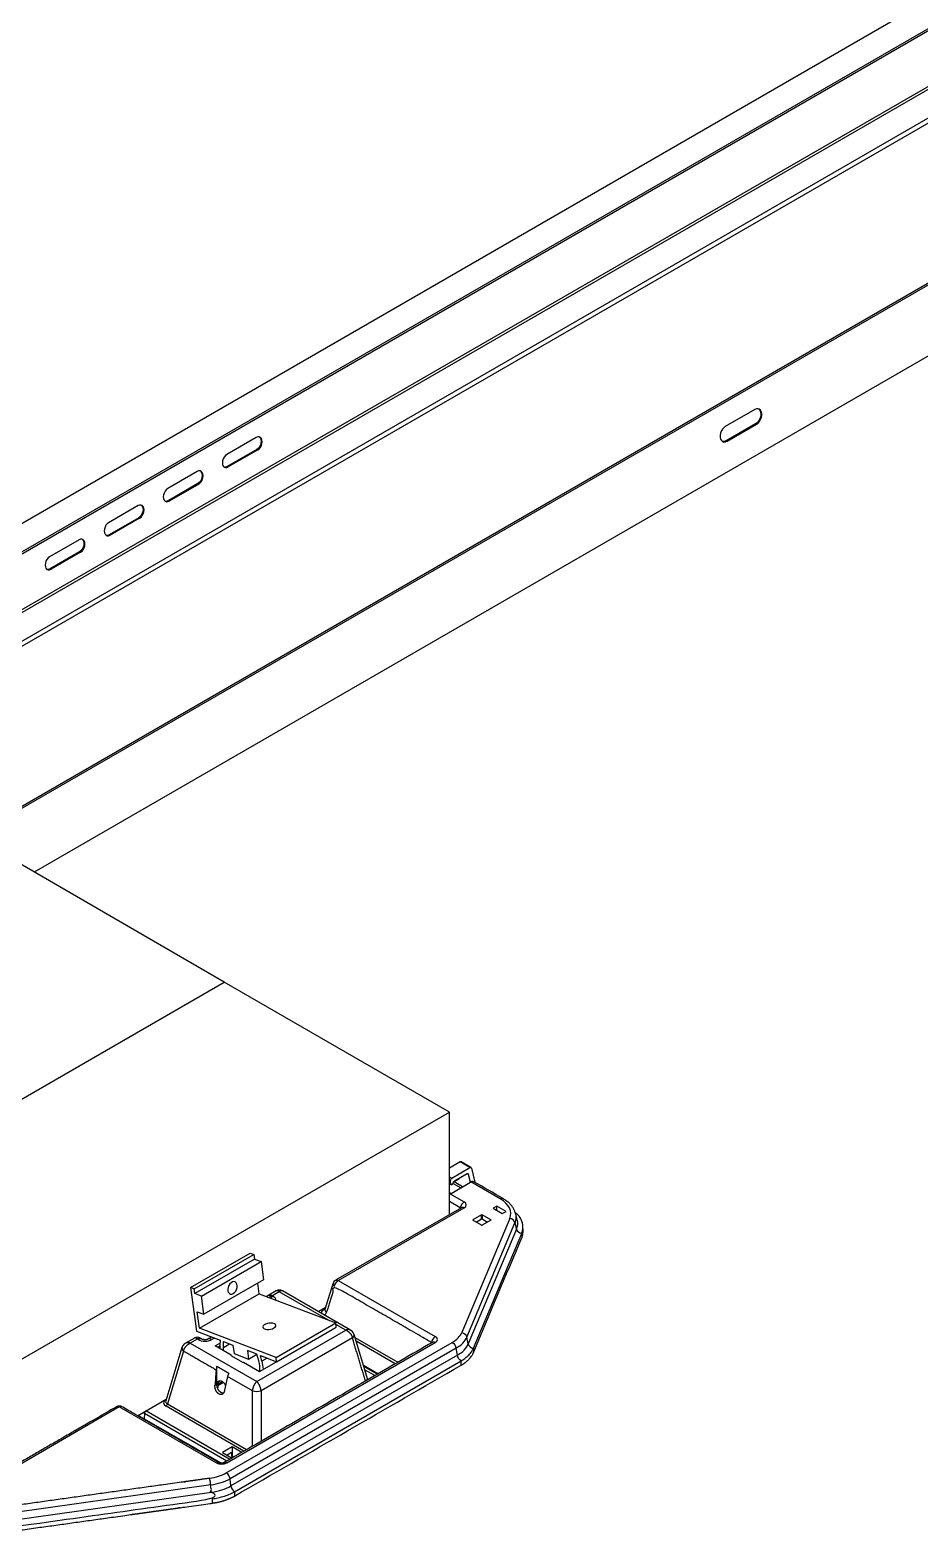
# Model space of a CAD drawing. Header units: feet. Extents: x 1518 to 2565, y 62 to 679.
# Drawn here: x 2365.75 to 2387.05, y 559.76 to 595.69 of the extents above; entities that cross this region are included whole.
import ezdxf

# ---------------------------------------------------------------- set-up
doc = ezdxf.new("R2010")
doc.units = ezdxf.units.FT
doc.header["$LTSCALE"] = 50
doc.header["$MEASUREMENT"] = 0

# ---------------------------------------------------------------- blocks, each defined once
blk = doc.blocks.new('Z1')
at = {"color": 1, "linetype": 'Continuous'}
for p, q in [((271.051, 128.965), (236.361, 108.939)), ((252.95, 119.256), (253.657, 119.664)), ((240.911, 106.312), (235.519, 109.425)), ((229.862, 99.934), (240.911, 106.312)), ((246.312, 101.862), (246.302, 101.868)), ((246.724, 101.72), (246.426, 101.548)), ((246.816, 101.871), (246.581, 102.007)), ((246.827, 101.854), (246.908, 101.518)), ((246.302, 101.491), (246.341, 101.468)), ((246.302, 101.462), (246.327, 101.476)), ((246.388, 101.491), (246.573, 101.385)), ((246.619, 101.411), (246.417, 101.528)), ((246.529, 101.608), (246.531, 101.59)), ((247.071, 100.492), (246.863, 100.612)), ((247.296, 100.613), (247.085, 100.492)), ((247.928, 100.612), (247.89, 100.766)), ((248.065, 100.353), (248.063, 100.456)), ((240.365, 98.794), (240.205, 98.855)), ((241.746, 98.85), (243.579, 98.151)), ((242.155, 98.918), (241.939, 98.794)), ((243.935, 97.977), (242.305, 98.918)), ((243.159, 98.425), (243.344, 98.532)), ((242.151, 97.327), (243.579, 98.151)), ((240.2, 97.79), (239.984, 97.665)), ((244.349, 96.792), (244.019, 97.874)), ((244.04, 97.803), (245.07, 97.209)), ((239.9, 97.562), (239.51, 96.284)), ((239.939, 97.479), (239.552, 96.212)), ((240.806, 97.592), (240.758, 97.564)), ((245.006, 97.172), (244.068, 97.714)), ((244.591, 96.932), (244.245, 97.131)), ((244.576, 96.924), (244.252, 97.111)), ((244.518, 96.89), (244.286, 97.024)), ((240.736, 96.676), (240.69, 96.65)), ((240.737, 96.688), (240.782, 96.715)), ((240.77, 96.66), (240.89, 96.729)), ((240.778, 96.696), (240.867, 96.747)), ((238.837, 95.93), (239.523, 96.326)), ((240.587, 94.272), (235.849, 93.608)), ((235.839, 93.431), (240.604, 94.099))]:
    blk.add_line(p, q, dxfattribs=at)
for points in [[(277.335, 140.385), (277.281, 140.406), (227.784, 111.832)], [(277.487, 139.144), (277.335, 140.385), (227.838, 111.81), (227.99, 110.57)], [(228.327, 112.146), (228.242, 112.779), (274.557, 139.516)], [(277.515, 139.086), (228.018, 110.512), (228.435, 110.063)], [(277.976, 138.548), (228.478, 109.973), (228.916, 106.4)], [(241.715, 119.049), (241.008, 118.641), (240.984, 118.65)], [(240.301, 118.233), (239.594, 117.824), (239.57, 117.834)], [(238.886, 117.416), (238.179, 117.008), (238.156, 117.017)], [(237.472, 116.6), (236.765, 116.192), (236.742, 116.201)], [(246.302, 100.745), (246.302, 103.2), (240.911, 106.312)], [(235.254, 94.393), (235.254, 96.822), (246.302, 103.2)], [(246.302, 101.652), (246.357, 101.62), (246.79, 101.869), (246.557, 102.004), (246.302, 101.857)], [(246.302, 101.508), (246.329, 101.492), (246.325, 101.557), (246.302, 101.571)], [(246.302, 101.275), (246.343, 101.252), (246.805, 101.519)], [(246.528, 101.592), (246.531, 101.59), (246.527, 101.592), (246.4, 101.518)], [(246.558, 100.892), (246.563, 100.908), (246.302, 101.058)], [(246.943, 100.566), (247.074, 100.641), (247.074, 100.742), (246.863, 100.62), (246.863, 100.612)], [(247.296, 100.614), (247.296, 100.622), (247.088, 100.742), (247.088, 100.641), (247.216, 100.567)], [(247.435, 100.848), (247.435, 100.95), (247.346, 100.899), (247.568, 100.771), (247.657, 100.822), (247.435, 100.95)], [(240.19, 98.964), (240.106, 98.996), (241.535, 99.821), (241.618, 99.789), (241.633, 99.68), (241.794, 99.619), (241.853, 99.182), (240.424, 98.357), (240.365, 98.794), (241.794, 99.619)], [(241.633, 99.68), (240.205, 98.855), (240.19, 98.964), (241.618, 99.789)], [(240.106, 98.996), (240.248, 97.953), (240.811, 97.738), (240.806, 97.619), (240.808, 97.535)], [(241.942, 97.307), (241.815, 97.234), (241.776, 97.37), (242.165, 97.222), (242.151, 97.327), (240.317, 98.026), (241.746, 98.85), (241.712, 99.101)], [(243.29, 98.501), (243.309, 98.489), (243.335, 98.504)], [(240.317, 98.026), (240.264, 98.419), (240.424, 98.357)], [(242.165, 97.222), (243.593, 98.046), (243.579, 98.151)], [(243.98, 97.791), (241.793, 96.529), (241.793, 95.317)], [(241.079, 97.379), (240.695, 97.601), (240.808, 97.666)], [(240.891, 97.566), (240.896, 97.706), (241.119, 97.621), (241.146, 97.42), (241.495, 97.287), (241.692, 97.4)], [(246.492, 97.381), (246.461, 97.546), (241.051, 94.422)], [(241.082, 97.366), (241.079, 97.379), (241.07, 97.373), (241.364, 97.204), (241.373, 97.209), (241.758, 96.987), (242.164, 97.222)], [(244.279, 97.02), (244.286, 97.024), (244.286, 96.998)], [(240.754, 96.585), (240.778, 96.696), (240.736, 96.672)], [(241.585, 95.197), (241.585, 96.529), (240.991, 96.872), (240.918, 96.539)], [(239.52, 96.317), (239.517, 96.319), (239.521, 96.321)], [(240.973, 94.843), (239, 95.982), (238.963, 96.003)], [(241.098, 95.184), (240.868, 95.051), (241.101, 94.917)], [(241.098, 94.918), (241.098, 94.922), (241.088, 95.051), (240.978, 94.988)], [(241.33, 95.05), (241.098, 95.184), (241.098, 94.922), (241.104, 94.919)]]:
    blk.add_lwpolyline(points, dxfattribs=at)
for points in [[(228.018, 110.512, -0.152118), (227.99, 110.57), (277.487, 139.144, 0.152118), (277.515, 139.086), (277.933, 138.638)], [(228.896, 106.34), (278.393, 134.914, 0.302208), (278.414, 134.975), (277.976, 138.548, 0.152132), (277.933, 138.638), (228.435, 110.063, -0.152132), (228.478, 109.973)], [(228.439, 106.116, -0.335313), (228.455, 106.157), (228.892, 106.338, 0.335312), (228.916, 106.4), (278.414, 134.975)], [(247.586, 101.127, 0.276231), (247.521, 101.12), (246.818, 101.526), (246.805, 101.519), (246.761, 101.705), (246.73, 101.723)], [(246.302, 101.251), (246.653, 101.048, 0.214394), (246.563, 100.908)], [(246.588, 100.91), (243.575, 99.171, -0.267988), (243.64, 99.164), (246.653, 100.903, 0.267988), (246.588, 100.91), (246.591, 100.912)], [(247.872, 100.549, 0.306469), (247.748, 100.654), (246.598, 97.919, -0.306469), (246.722, 97.814)], [(246.752, 97.649), (246.722, 97.814), (247.872, 100.549), (247.909, 100.399, 0.303098), (248.032, 100.294)], [(247.909, 100.399), (246.752, 97.649, 0.303099), (246.875, 97.544), (248.032, 100.294), (248.034, 100.192)], [(243.411, 98.215), (242.23, 98.897), (242.064, 98.802), (242.081, 98.792, 0.077928), (242.024, 98.744)], [(243.328, 98.48), (243.516, 99.096, 0.304888), (243.55, 99.024, -0.214394), (243.64, 99.164), (245.962, 97.824, 0.214394), (245.871, 97.684)], [(240.376, 97.763, 0.272077), (240.281, 97.753), (240.265, 97.763), (240.099, 97.667), (241.689, 96.75), (243.82, 97.98), (243.584, 98.116)], [(240.677, 97.789), (240.616, 97.753, 0.271502), (240.522, 97.763)], [(240.907, 94.806, -0.259789), (240.971, 94.799), (245.962, 97.679, 0.267985), (245.897, 97.686), (245.899, 97.688)], [(241.068, 94.249, 0.211311), (241.157, 94.11), (246.581, 97.242, -0.211311), (246.492, 97.381), (241.068, 94.249), (241.051, 94.422, 0.214395), (240.96, 94.562), (246.371, 97.686, -0.214395), (246.461, 97.546)], [(241.765, 96.992, 0.093611), (241.737, 97.244), (241.691, 97.403), (241.468, 97.488), (241.495, 97.287)], [(240.784, 94.806, 0.260899), (240.72, 94.799), (238.399, 96.139), (235.386, 94.399, 0.271263), (235.322, 94.406)], [(241.043, 94.884), (239.036, 96.043, 0.240625), (239, 95.982), (238.998, 95.857), (240.843, 94.792)], [(241.384, 95.081), (239.517, 96.158, 0.21439), (239.552, 96.212), (241.448, 95.118)]]:
    blk.add_lwpolyline(points, format="xyb", dxfattribs=at)
at = {"color": 1, "linetype": 'Continuous', "flags": 128}
for points in [[(253.633, 119.674), (253.657, 119.664), (253.693, 119.692), (253.726, 119.73), (253.752, 119.775), (253.77, 119.825), (253.779, 119.875), (253.779, 119.924), (253.768, 119.967), (253.749, 120.001), (253.721, 120.024), (253.688, 120.035), (253.651, 120.033), (253.613, 120.017), (252.906, 119.609), (252.87, 119.582), (252.837, 119.544), (252.811, 119.499), (252.793, 119.449), (252.784, 119.398), (252.784, 119.35), (252.795, 119.307), (252.814, 119.273), (252.842, 119.249), (252.875, 119.238), (252.912, 119.241), (252.95, 119.256), (252.926, 119.266)], [(241.691, 119.058), (241.715, 119.049), (241.748, 119.075), (241.778, 119.111), (241.8, 119.154), (241.815, 119.2), (241.82, 119.246), (241.814, 119.289), (241.8, 119.324), (241.776, 119.349), (241.747, 119.362), (241.713, 119.361), (241.678, 119.348), (240.971, 118.939), (240.938, 118.914), (240.908, 118.878), (240.886, 118.835), (240.871, 118.788), (240.867, 118.742), (240.872, 118.699), (240.887, 118.664), (240.91, 118.639), (240.939, 118.627), (240.973, 118.627), (241.008, 118.641)], [(240.277, 118.242), (240.301, 118.233), (240.334, 118.258), (240.363, 118.294), (240.386, 118.337), (240.401, 118.384), (240.405, 118.43), (240.4, 118.473), (240.385, 118.508), (240.362, 118.533), (240.333, 118.545), (240.299, 118.545), (240.264, 118.531), (239.557, 118.123), (239.523, 118.097), (239.494, 118.061), (239.471, 118.018), (239.457, 117.972), (239.452, 117.925), (239.458, 117.883), (239.472, 117.848), (239.495, 117.823), (239.525, 117.81), (239.559, 117.811), (239.594, 117.824)], [(238.863, 117.426), (238.886, 117.416), (238.92, 117.442), (238.949, 117.478), (238.972, 117.521), (238.986, 117.567), (238.991, 117.614), (238.986, 117.656), (238.971, 117.691), (238.948, 117.716), (238.918, 117.729), (238.885, 117.728), (238.85, 117.715), (238.143, 117.307), (238.109, 117.281), (238.08, 117.245), (238.057, 117.202), (238.043, 117.155), (238.038, 117.109), (238.043, 117.067), (238.058, 117.031), (238.081, 117.006), (238.111, 116.994), (238.144, 116.994), (238.179, 117.008)], [(237.449, 116.609), (237.472, 116.6), (237.506, 116.626), (237.535, 116.661), (237.558, 116.704), (237.572, 116.751), (237.577, 116.797), (237.572, 116.84), (237.557, 116.875), (237.534, 116.9), (237.504, 116.913), (237.471, 116.912), (237.436, 116.898), (236.729, 116.49), (236.695, 116.464), (236.666, 116.429), (236.643, 116.386), (236.629, 116.339), (236.624, 116.293), (236.629, 116.25), (236.644, 116.215), (236.667, 116.19), (236.697, 116.177), (236.73, 116.178), (236.765, 116.192)], [(241.127, 98.852), (241.159, 98.877), (241.186, 98.911), (241.207, 98.953), (241.219, 98.998), (241.221, 99.042), (241.213, 99.081), (241.195, 99.112), (241.171, 99.132), (241.14, 99.139), (241.107, 99.133), (241.074, 99.114), (241.044, 99.083), (241.02, 99.045), (241.004, 99.001), (240.997, 98.956), (241, 98.914), (241.013, 98.879), (241.034, 98.853), (241.062, 98.839), (241.094, 98.839), (241.127, 98.852)], [(242.102, 98.03), (242.13, 98.05), (242.146, 98.073), (242.148, 98.095), (242.136, 98.115), (242.112, 98.132), (242.077, 98.143), (242.035, 98.147), (241.989, 98.145), (241.943, 98.136), (241.902, 98.122), (241.869, 98.103), (241.847, 98.081), (241.839, 98.058), (241.843, 98.037), (241.862, 98.018), (241.891, 98.004), (241.93, 97.997), (241.975, 97.995), (242.021, 98.001), (242.065, 98.013), (242.102, 98.03)], [(240.893, 97.486), (240.893, 97.486), (240.891, 97.566), (241.039, 97.651)]]:
    blk.add_lwpolyline(points, dxfattribs=at)
for points in [[(253.699, 120.033), (253.725, 120.01), (253.745, 119.976), (253.755, 119.933), (253.756, 119.885), (253.747, 119.834), (253.728, 119.784), (253.702, 119.739), (253.67, 119.701), (253.633, 119.674), (252.926, 119.266, -0.199727), (252.841, 119.25)], [(241.748, 119.361), (241.753, 119.358), (241.776, 119.334), (241.791, 119.298), (241.796, 119.256), (241.791, 119.209), (241.777, 119.163), (241.754, 119.12), (241.725, 119.084), (241.691, 119.058), (240.984, 118.65, -0.19566), (240.914, 118.636)], [(240.334, 118.545), (240.339, 118.542), (240.362, 118.517), (240.377, 118.482), (240.382, 118.439), (240.377, 118.393), (240.363, 118.347), (240.34, 118.304), (240.311, 118.268), (240.277, 118.242), (239.57, 117.834, -0.195657), (239.5, 117.82)], [(238.92, 117.729), (238.925, 117.726), (238.948, 117.701), (238.962, 117.666), (238.968, 117.623), (238.963, 117.577), (238.949, 117.53), (238.926, 117.487), (238.896, 117.451), (238.863, 117.426), (238.156, 117.017, -0.195707), (238.086, 117.003)], [(237.506, 116.912), (237.51, 116.909), (237.533, 116.884), (237.548, 116.849), (237.553, 116.807), (237.549, 116.76), (237.534, 116.714), (237.512, 116.671), (237.482, 116.635), (237.449, 116.609), (236.742, 116.201, -0.195659), (236.671, 116.187)], [(238.854, 95.94), (238.883, 95.923), (238.998, 95.857, -0.073009), (238.995, 95.838)]]:
    blk.add_lwpolyline(points, format="xyb", dxfattribs=at)
at = {"color": 1, "linetype": 'Continuous'}
for centre, radius, start, end in [((243.64, 99.058), 0.13, 119.9973, 163.0178), ((242.23, 98.788), 0.15, 59.565, 120.5127), ((243.401, 98.321), 0.191, 118.9064, 159.3044), ((240.265, 97.677), 0.13, 59.009, 120.8012), ((240.934, 96.974), 0.919, 4.1593, 16.4277), ((241.689, 96.868), 0.355, 252.8681, 287.1319), ((238.399, 96.032), 0.13, 60.0027, 119.9973)]:
    blk.add_arc(centre, radius, start, end, dxfattribs=at)
for centre, major_axis, ratio, start_param, end_param in [((246.554, 101.965), (0.028, 0.0415), 0.525023, 0.036647, 0.821963), ((246.727, 101.677), (0.0214, 0.0453), 0.625261, 5.620286, 7.01655), ((246.793, 101.827), (0.0214, 0.0453), 0.625261, 5.620286, 7.01655), ((246.361, 101.577), (0.0214, 0.0453), 0.625261, 0.733364, 2.286708), ((246.826, 101.415), (0.056, 0.118), 0.625261, 6.231233, 7.01655), ((246.52, 100.976), (0.186, 0), 0.560135, 5.512866, 7.053504), ((246.886, 100.766), (0.886, 0.008), 0.567431, 6.04341, 7.049947), ((246.52, 100.87), (0.0581, 0.0311), 0.394739, 0.110543, 0.562083), ((246.871, 100.616), (0.01, 0), 0.577112, 2.356347, 3.926839), ((247.081, 100.738), (0.01, 0), 0.577464, 0.78555, 2.356042), ((247.081, 100.637), (0.01, 0), 0.577464, 0.78555, 2.356042), ((247.289, 100.617), (0.01, 0), 0.577112, 5.497939, 7.068431), ((246.886, 100.659), (1.014, 0.037), 0.574979, 6.028688, 6.407918), ((246.914, 100.546), (1.024, -0.019), 0.559427, 6.05719, 6.431648), ((247.078, 100.496), (0.01, 0), 0.577464, 3.927143, 5.497635), ((241.903, 98.696), (0.247, 0), 0.560135, 0.001041, 0.770319), ((243.24, 98.508), (-0.061, 0.171), 0.66655, 3.199203, 3.875901), ((240.449, 97.856), (0.24, 0), 0.594966, 3.94207, 5.482708), ((245.828, 97.752), (0.186, 0), 0.560135, 5.512866, 7.053504), ((245.741, 98.043), (0.881, -0.011), 0.572242, 5.515921, 6.054631), ((245.741, 97.937), (1.009, 0.016), 0.5643, 5.498529, 6.037239), ((245.828, 97.646), (0.0581, 0.0311), 0.394739, 0.110543, 0.562083), ((245.764, 97.811), (1.016, -0.041), 0.579469, 5.534045, 6.072755), ((240.851, 97.078), (0.081, 0.172), 0.625261, 1.665167, 2.129628), ((241.121, 96.922), (0.106, 0.158), 0.525023, 1.753766, 2.218227), ((239.665, 96.238), (0.206, 0), 0.560135, 2.371274, 3.911912), ((239.665, 96.279), (0.157, 0.014), 0.546347, 2.923281, 3.863021), ((240.341, 94.926), (0.873, -0.011), 0.582146, 4.969111, 5.507821), ((240.846, 94.875), (0.18, 0), 0.594966, 3.94207, 5.482708), ((240.341, 94.82), (1.003, 0.005), 0.56437, 4.957306, 5.496016), ((240.354, 94.688), (1.005, -0.031), 0.599587, 4.982226, 5.520936)]:
    blk.add_ellipse(centre, major_axis=major_axis, ratio=ratio, start_param=start_param, end_param=end_param, dxfattribs=at)
for points, weights, degree, knots in [([(246.329, 101.492), (246.331, 101.46), (246.358, 101.466), (246.385, 101.473), (246.396, 101.509), (246.405, 101.536), (246.426, 101.548)], [1, 0.793353340286, 1, 0.793353340286, 1, 0.866025403788, 1], 2, [0, 0, 0, 1.308997, 1.308997, 2.617994, 2.617994, 3.665191, 3.665191, 3.665191]), ([(222.067, 101.178), (222.056, 101.124), (222.045, 101.069), (222.034, 101.015), (222.025, 100.957), (221.994, 100.908), (221.945, 100.876), (226.237, 98.398), (230.529, 95.92), (234.821, 93.443), (234.853, 93.425), (234.917, 93.391), (235.041, 93.342), (235.191, 93.298), (235.371, 93.266), (235.556, 93.253), (235.724, 93.256), (235.827, 93.268), (235.869, 93.273), (237.457, 93.495), (239.045, 93.718), (240.634, 93.941), (240.616, 93.992), (240.606, 94.045), (240.604, 94.099), (240.598, 94.157), (240.592, 94.214), (240.587, 94.272), (240.585, 94.326), (240.575, 94.38), (240.557, 94.431), (238.977, 94.21), (237.398, 93.989), (235.819, 93.767), (235.837, 93.716), (235.847, 93.662), (235.849, 93.608), (235.846, 93.549), (235.842, 93.49), (235.839, 93.431), (235.841, 93.377), (235.851, 93.324), (235.869, 93.273), (235.869, 93.238), (235.869, 93.204), (235.869, 93.17), (237.457, 93.392), (239.046, 93.615), (240.634, 93.837), (240.652, 93.84), (240.695, 93.846), (240.753, 93.858), (240.811, 93.871), (240.863, 93.885), (240.899, 93.896), (240.917, 93.902), (240.932, 93.907), (240.971, 93.92), (241.021, 93.94), (241.071, 93.962), (241.115, 93.983), (241.144, 93.999), (241.158, 94.007)], [1, 1, 1, 1, 0.943007914317, 0.943007914317, 1, 1, 1, 1, 1, 1, 1, 1, 1, 1, 1, 1, 1, 1, 1, 1, 0.992535646358, 0.992535646358, 1, 1, 1, 1, 0.992260714761, 0.992260714761, 1, 1, 1, 1, 0.992260090122, 0.992260090122, 1, 1, 1, 1, 0.992534281391, 0.992534281391, 1, 1, 1, 1, 1, 1, 1, 1, 1, 1, 1, 1, 1, 1, 1, 1, 1, 1, 1, 1, 1], 3, [0, 0, 0, 0, 1, 1, 1, 1.832993, 1.832993, 1.832993, 2.832993, 2.832993, 2.832993, 2.948436, 3.063877, 3.228151, 3.39242, 3.556463, 3.720511, 3.832993, 3.832993, 3.832993, 4.832993, 4.832993, 4.832993, 5.132559, 5.132559, 5.132559, 6.132559, 6.132559, 6.132559, 6.437603, 6.437603, 6.437603, 7.437603, 7.437603, 7.437603, 7.742659, 7.742659, 7.742659, 8.742659, 8.742659, 8.742659, 9.042253, 9.042253, 9.042253, 10.042253, 10.042253, 10.042253, 11.042253, 11.042253, 11.042253, 11.222609, 11.481076, 11.642384, 11.842328, 12.042253, 12.042253, 12.042253, 12.22229, 12.480621, 12.642091, 12.842133, 13.042253, 13.042253, 13.042253, 13.042253]), ([(241.983, 98.76), (242.021, 98.789), (242.064, 98.802), (241.991, 98.824), (241.939, 98.794)], [1, 0.971440802267, 1, 0.924286590009, 1], 2, [0, 0, 0, 0.479134, 0.479134, 1.262402, 1.262402, 1.262402]), ([(242.305, 98.918), (242.274, 98.936), (242.23, 98.897), (242.186, 98.936), (242.155, 98.918)], [1, 0.923895080954, 1, 0.923895080954, 1], 2, [0, 0, 0, 0.785317, 0.785317, 1.570634, 1.570634, 1.570634]), ([(245.866, 97.668), (245.868, 97.674), (245.869, 97.679), (245.871, 97.684), (245.097, 98.131), (244.324, 98.578), (243.55, 99.024), (243.487, 98.819), (243.424, 98.613), (243.362, 98.408), (243.336, 98.423), (243.323, 98.45), (243.328, 98.48), (243.327, 98.479), (243.327, 98.477), (243.327, 98.478), (243.327, 98.478)], [1, 1, 1, 1, 1, 1, 1, 1, 1, 1, 0.886598289108, 0.886598289108, 1, 1, 1, 1, 1], 3, [0, 0, 0, 0, 1, 1, 1, 2, 2, 2, 3, 3, 3, 4.183745, 4.183745, 4.183745, 5.050755, 5.183745, 5.183745, 5.183745, 5.183745]), ([(243.309, 98.489), (243.309, 98.488), (243.31, 98.487), (243.318, 98.483), (243.328, 98.485)], [1, 0.999758228463, 1, 0.97300652367, 1], 2, [0, 0, 0, 0.0439801, 0.0439801, 0.5097337, 0.5097337, 0.5097337]), ([(240.33, 97.79), (240.303, 97.805), (240.265, 97.763), (240.227, 97.805), (240.2, 97.79)], [1, 0.923895080954, 1, 0.923895080954, 1], 2, [0, 0, 0, 0.785317, 0.785317, 1.570634, 1.570634, 1.570634]), ([(243.934, 97.978), (243.886, 98.005), (243.82, 97.98), (243.956, 97.928), (243.98, 97.791)], [1, 0.925329653586, 1, 0.766044443119, 1], 2, [0, 0, 0, 0.777784, 0.777784, 2.174048, 2.174048, 2.174048]), ([(244.294, 96.761), (244.189, 97.104), (244.085, 97.448), (243.98, 97.791), (244.009, 97.809), (244.024, 97.84), (244.019, 97.874), (244.013, 97.888), (244.003, 97.915), (243.976, 97.947), (243.952, 97.968), (243.936, 97.976), (243.932, 97.978)], [1, 1, 1, 1, 0.886597107064, 0.886597107064, 1, 1, 1, 1, 1, 1, 1], 3, [0, 0, 0, 0, 1, 1, 1, 2.183751, 2.183751, 2.183751, 2.508605, 2.800189, 3.091664, 3.183751, 3.183751, 3.183751, 3.183751]), ([(245.897, 97.686), (244.233, 96.726), (242.57, 95.765), (240.906, 94.805), (240.904, 94.804), (240.9, 94.802), (240.887, 94.797), (240.867, 94.793), (240.844, 94.792), (240.82, 94.794), (240.8, 94.798), (240.789, 94.803), (240.786, 94.804), (240.785, 94.805), (240.012, 95.252), (239.238, 95.698), (238.464, 96.145), (238.442, 96.155), (238.419, 96.152), (238.399, 96.139), (238.38, 96.153), (238.356, 96.155), (238.334, 96.145), (237.33, 95.565), (236.326, 94.985), (235.321, 94.406), (235.32, 94.405), (235.315, 94.403), (235.302, 94.398), (235.282, 94.394), (235.259, 94.392), (235.235, 94.394), (235.215, 94.399), (235.205, 94.403), (235.202, 94.405), (235.201, 94.406), (235.009, 94.516), (234.818, 94.627), (234.627, 94.737)], [1, 1, 1, 1, 1, 1, 1, 1, 1, 1, 1, 1, 1, 1, 1, 1, 1, 0.910661340814, 0.910661340814, 1, 0.905527523753, 0.905527523753, 1, 1, 1, 1, 1, 1, 1, 1, 1, 1, 1, 1, 1, 1, 1, 1, 1], 3, [0, 0, 0, 0, 1, 1, 1, 1.092261, 1.226676, 1.365771, 1.511694, 1.662419, 1.813979, 1.949236, 2, 2, 2, 3, 3, 3, 4.047331, 4.047331, 4.047331, 5.125063, 5.125063, 5.125063, 6.125063, 6.125063, 6.125063, 6.21732, 6.351739, 6.490833, 6.636753, 6.787482, 6.939041, 7.0743, 7.125063, 7.125063, 7.125063, 8.125063, 8.125063, 8.125063, 8.125063]), ([(239.985, 97.664), (239.98, 97.662), (239.962, 97.653), (239.936, 97.628), (239.912, 97.596), (239.904, 97.572), (239.9, 97.562), (239.896, 97.528), (239.91, 97.497), (239.939, 97.479), (240.198, 97.329), (240.457, 97.18), (240.717, 97.03), (240.708, 96.91), (240.7, 96.79), (240.692, 96.67), (240.707, 96.678), (240.721, 96.687), (240.736, 96.695), (240.736, 96.834), (240.736, 96.973), (240.736, 97.113), (240.831, 97.058), (240.926, 97.003), (241.02, 96.948)], [1, 1, 1, 1, 1, 1, 1, 0.894261071142, 0.894261071142, 1, 1, 1, 1, 1, 1, 1, 1, 1, 1, 1, 1, 1, 1, 1, 1], 3, [0, 0, 0, 0, 0.123206, 0.444581, 0.761217, 1, 1, 1, 2.141886, 2.141886, 2.141886, 3.141886, 3.141886, 3.141886, 4.141886, 4.141886, 4.141886, 5.141886, 5.141886, 5.141886, 6.141886, 6.141886, 6.141886, 7.141886, 7.141886, 7.141886, 7.141886]), ([(239.939, 97.479), (239.963, 97.616), (240.099, 97.667), (240.032, 97.693), (239.984, 97.665)], [1, 0.766044443119, 1, 0.923893681359, 1], 2, [0, 0, 0, 1.396263, 1.396263, 2.181588, 2.181588, 2.181588]), ([(240.918, 96.539), (240.916, 96.53), (240.915, 96.521), (240.891, 96.389), (240.784, 96.451), (240.676, 96.513), (240.69, 96.65), (240.691, 96.66), (240.692, 96.67)], [1, 0.999770716911, 1, 0.722641925187, 1, 0.722641925187, 1, 0.999770716911, 1], 2, [0, 0, 0, 0.042829, 0.042829, 1.569188, 1.569188, 3.095547, 3.095547, 3.138376, 3.138376, 3.138376]), ([(240.736, 96.683), (240.736, 96.686), (240.737, 96.688), (240.747, 96.78), (240.823, 96.766), (240.9, 96.752), (240.943, 96.65)], [1, 0.999975067537, 1, 0.82087293991, 1, 0.82087293991, 1], 2, [0, 0, 0, 0.014123, 0.014123, 1.22984, 1.22984, 2.445557, 2.445557, 2.445557]), ([(240.893, 96.468), (240.836, 96.464), (240.784, 96.532), (240.733, 96.6), (240.736, 96.676), (240.736, 96.679), (240.736, 96.683), (240.736, 96.689), (240.736, 96.695)], [1, 0.875143648849, 1, 0.875143648849, 1, 0.999975067537, 1, 0.999896996851, 1], 2, [0, 0, 0, 1.010127, 1.010127, 2.020255, 2.020255, 2.034378, 2.034378, 2.063084, 2.063084, 2.063084]), ([(240.778, 96.696), (240.78, 96.705), (240.782, 96.715), (240.788, 96.746), (240.804, 96.768)], [1, 0.999770716911, 1, 0.974836363248, 1], 2, [0, 0, 0, 0.0428291, 0.0428291, 0.4924502, 0.4924502, 0.4924502]), ([(241.793, 96.529), (241.778, 96.671), (241.689, 96.75), (241.6, 96.671), (241.585, 96.529)], [1, 0.766044443119, 1, 0.766044443119, 1], 2, [0, 0, 0, 1.396263, 1.396263, 2.792527, 2.792527, 2.792527])]:
    blk.add_rational_spline(points, weights, degree=degree, knots=knots, dxfattribs=at)
for points, knots in [([(247.888, 100.769), (247.883, 100.788), (247.871, 100.831), (247.838, 100.894), (247.794, 100.957), (247.738, 101.017), (247.672, 101.072), (247.619, 101.108), (247.589, 101.125), (247.586, 101.127), (247.353, 101.261), (247.119, 101.396), (246.885, 101.531)], [0, 0, 0, 0, 0.132447, 0.29513, 0.461436, 0.632253, 0.807377, 0.979231, 1, 1, 1, 2, 2, 2, 2]), ([(248.032, 100.294), (248.04, 100.319), (248.058, 100.369), (248.067, 100.455), (248.053, 100.552), (248.006, 100.657), (247.947, 100.739), (247.896, 100.781), (247.88, 100.794)], [0, 0, 0, 0, 0.145032, 0.290061, 0.496439, 0.702812, 0.908899, 1, 1, 1, 1]), ([(246.582, 97.139), (246.582, 97.173), (246.581, 97.207), (246.581, 97.242), (246.611, 97.26), (246.67, 97.297), (246.752, 97.366), (246.826, 97.447), (246.858, 97.511), (246.875, 97.544), (246.875, 97.51), (246.876, 97.475), (246.877, 97.441), (247.263, 98.358), (247.648, 99.275), (248.034, 100.192), (248.038, 100.202), (248.047, 100.225), (248.056, 100.258), (248.062, 100.292), (248.065, 100.322), (248.065, 100.344), (248.065, 100.355)], [0, 0, 0, 0, 1, 1, 1, 1.214436, 1.431886, 1.712493, 2, 2, 2, 3, 3, 3, 4, 4, 4, 4.180621, 4.439237, 4.60041, 4.800263, 5, 5, 5, 5]), ([(241.94, 98.794), (241.938, 98.793), (241.932, 98.79), (241.926, 98.785), (241.923, 98.782)], [0, 0, 0, 0, 0.390695, 1, 1, 1, 1]), ([(243.228, 98.385), (243.228, 98.386), (243.231, 98.4), (243.247, 98.428), (243.274, 98.463), (243.297, 98.481), (243.309, 98.487), (243.31, 98.487), (243.309, 98.487), (243.298, 98.48), (243.276, 98.462), (243.249, 98.427), (243.234, 98.399), (243.231, 98.385), (243.23, 98.384)], [0, 0, 0, 0, 0.021274, 0.333748, 0.646202, 0.985302, 1, 1, 1, 1.014692, 1.353676, 1.666022, 1.978389, 2, 2, 2, 2]), ([(240.61, 97.814), (240.581, 97.797), (240.551, 97.78), (240.521, 97.763), (240.519, 97.762), (240.516, 97.76), (240.502, 97.755), (240.48, 97.75), (240.454, 97.747), (240.426, 97.748), (240.4, 97.753), (240.383, 97.759), (240.378, 97.762), (240.376, 97.763), (240.361, 97.772), (240.345, 97.781), (240.33, 97.79)], [0, 0, 0, 0, 1, 1, 1, 1.082378, 1.210816, 1.339885, 1.473643, 1.612212, 1.752962, 1.893882, 2, 2, 2, 3, 3, 3, 3]), ([(240.634, 93.837), (240.634, 93.872), (240.634, 93.906), (240.634, 93.941), (240.675, 93.947), (240.76, 93.961), (240.892, 93.995), (241.029, 94.043), (241.114, 94.088), (241.157, 94.11), (241.157, 94.076), (241.158, 94.042), (241.158, 94.007), (242.966, 95.051), (244.774, 96.095), (246.582, 97.139), (246.595, 97.146), (246.626, 97.165), (246.665, 97.192), (246.703, 97.221), (246.735, 97.248), (246.756, 97.268), (246.766, 97.278), (246.774, 97.287), (246.796, 97.31), (246.821, 97.342), (246.843, 97.376), (246.862, 97.407), (246.872, 97.43), (246.877, 97.441)], [0, 0, 0, 0, 1, 1, 1, 1.214436, 1.431886, 1.712493, 2, 2, 2, 3, 3, 3, 4, 4, 4, 4.180357, 4.438824, 4.600133, 4.800075, 5, 5, 5, 5.180038, 5.438369, 5.599838, 5.799881, 6, 6, 6, 6])]:
    blk.add_open_spline(points, degree=3, knots=knots, dxfattribs=at)

msp = doc.modelspace()

# ---------------------------------------------------------------- block references
msp.add_blockref('Z1', (2129.486, 466.586))

doc.saveas('drawing.dxf')
